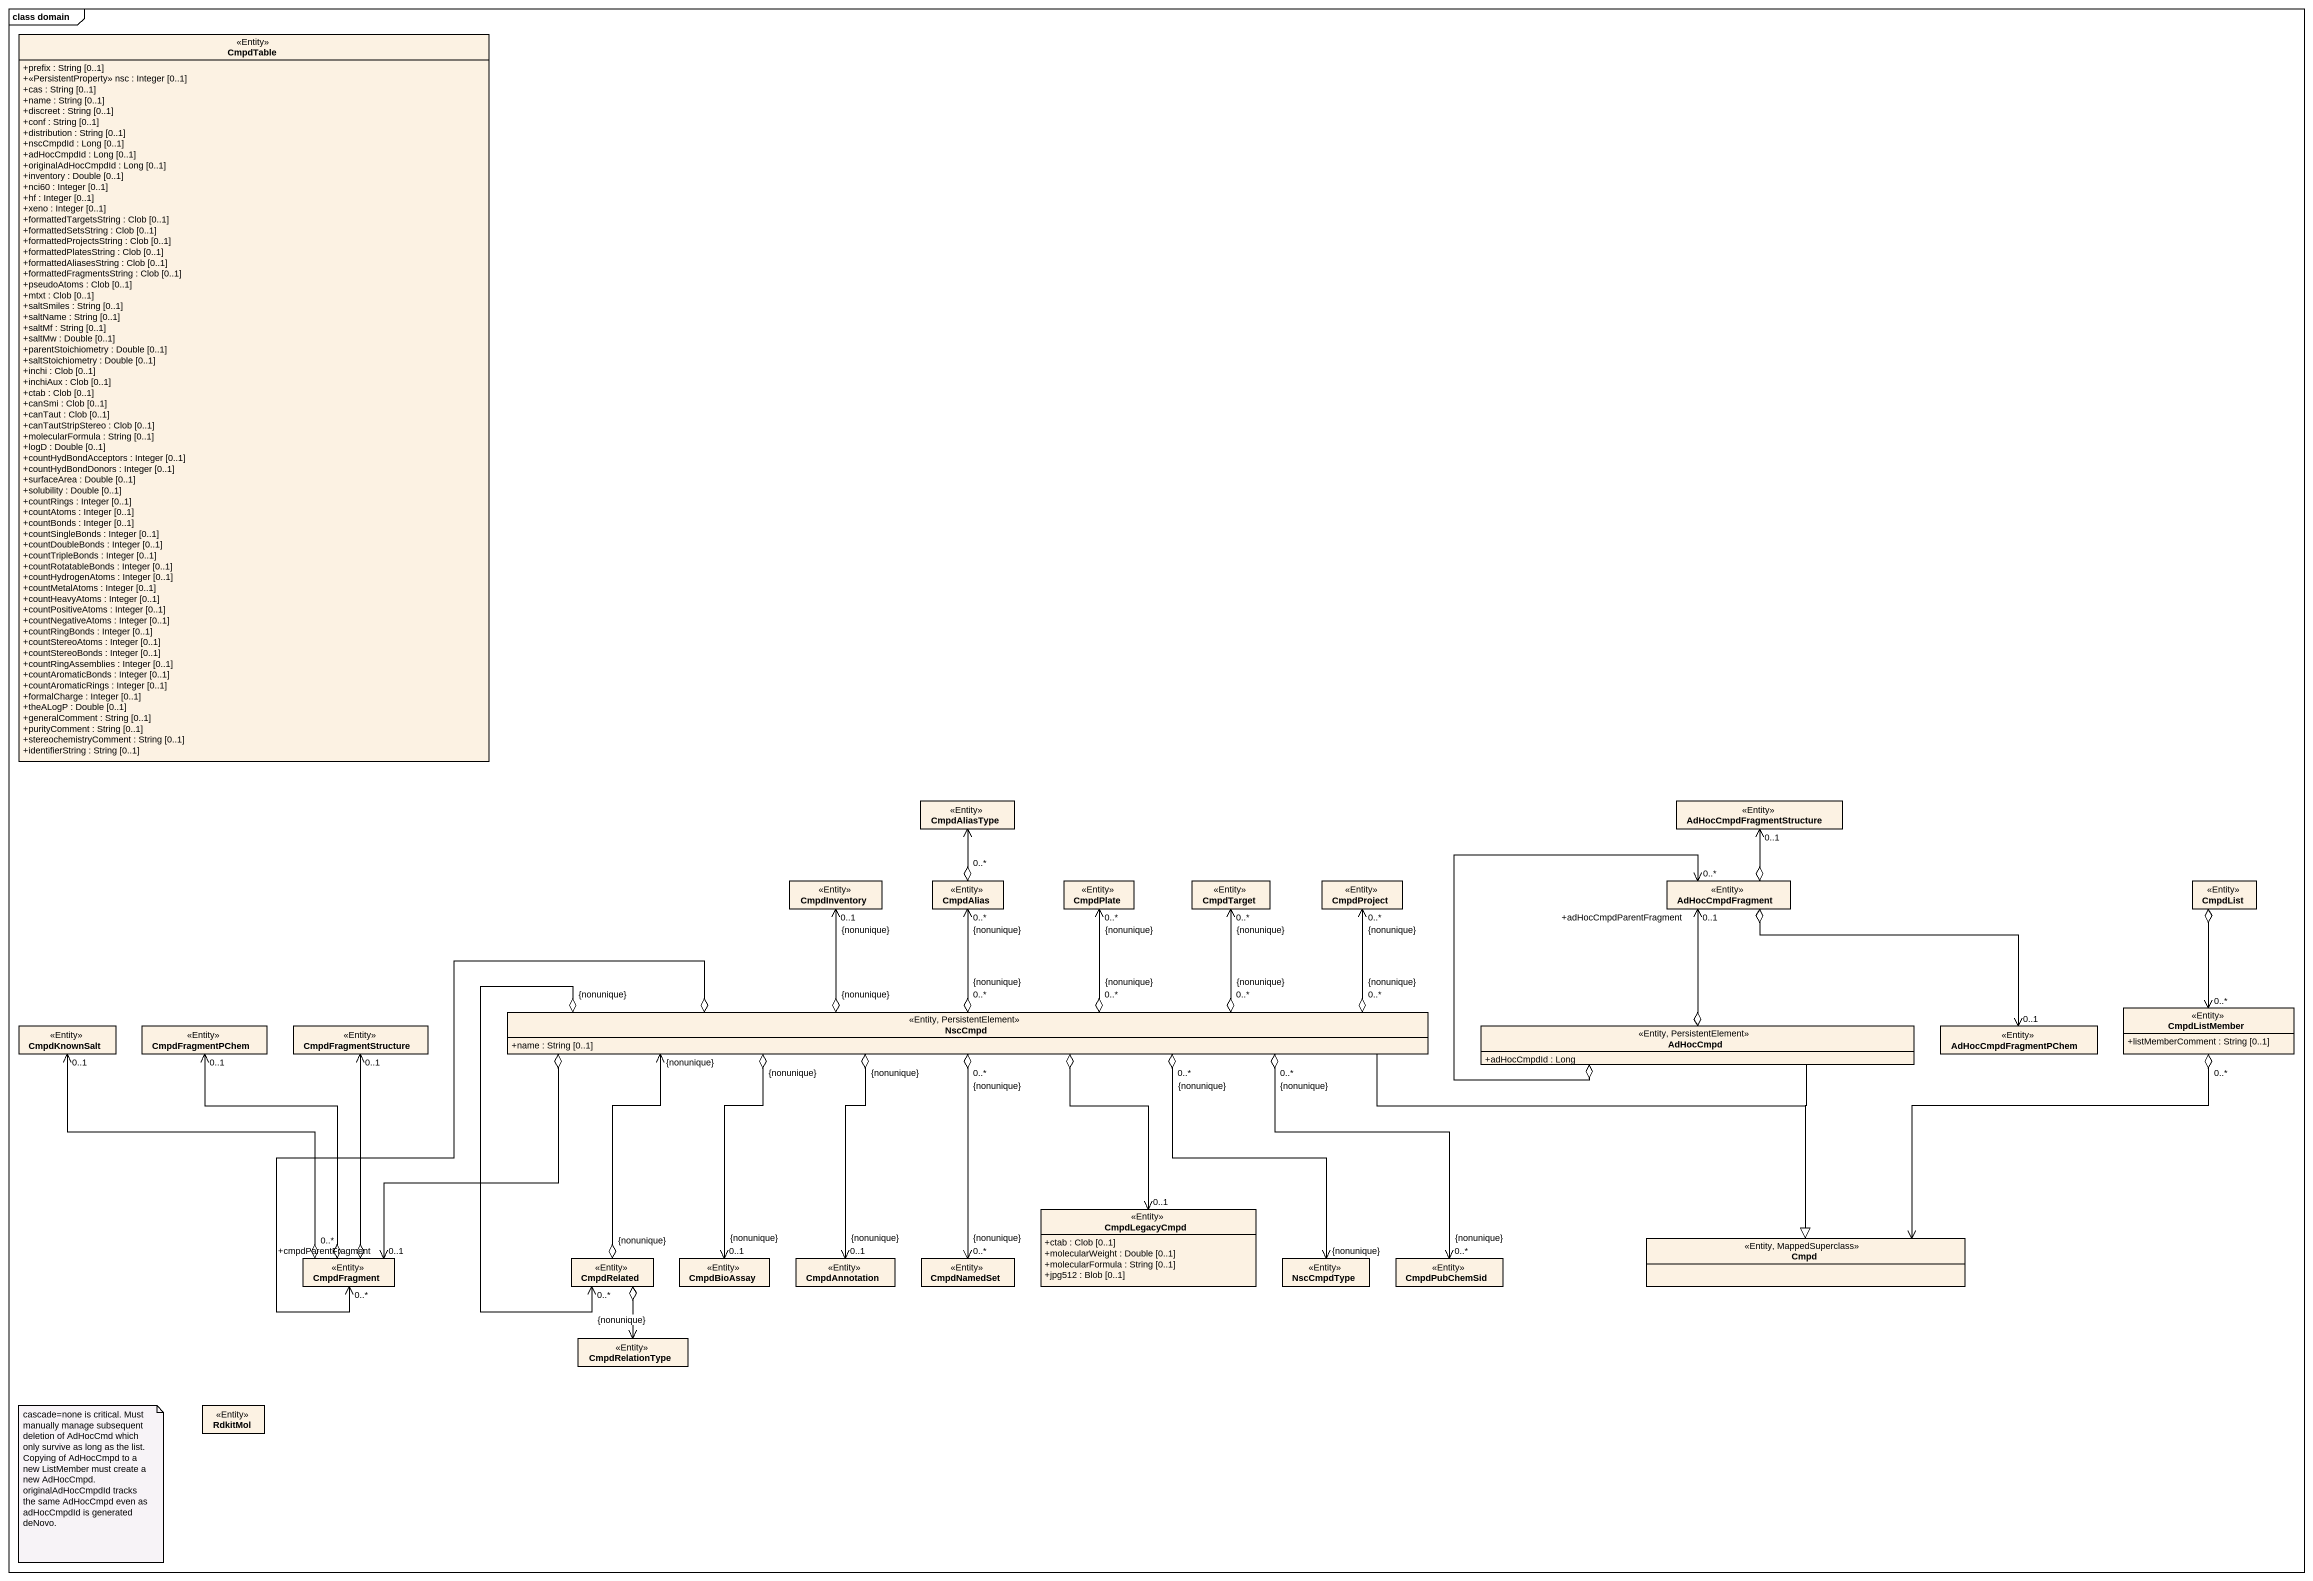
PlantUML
@startuml
mainframe class domain
hide circle
hide empty members
skinparam classAttributeIconSize 0
class CmpdTable <<Entity>> {
  +prefix : String [0..1]
  +<<PersistentProperty>> nsc : Integer [0..1]
  +cas : String [0..1]
  +name : String [0..1]
  +discreet : String [0..1]
  +conf : String [0..1]
  +distribution : String [0..1]
  +nscCmpdId : Long [0..1]
  +adHocCmpdId : Long [0..1]
  +originalAdHocCmpdId : Long [0..1]
  +inventory : Double [0..1]
  +nci60 : Integer [0..1]
  +hf : Integer [0..1]
  +xeno : Integer [0..1]
  +formattedTargetsString : Clob [0..1]
  +formattedSetsString : Clob [0..1]
  +formattedProjectsString : Clob [0..1]
  +formattedPlatesString : Clob [0..1]
  +formattedAliasesString : Clob [0..1]
  +formattedFragmentsString : Clob [0..1]
  +pseudoAtoms : Clob [0..1]
  +mtxt : Clob [0..1]
  +saltSmiles : String [0..1]
  +saltName : String [0..1]
  +saltMf : String [0..1]
  +saltMw : Double [0..1]
  +parentStoichiometry : Double [0..1]
  +saltStoichiometry : Double [0..1]
  +inchi : Clob [0..1]
  +inchiAux : Clob [0..1]
  +ctab : Clob [0..1]
  +canSmi : Clob [0..1]
  +canTaut : Clob [0..1]
  +canTautStripStereo : Clob [0..1]
  +molecularFormula : String [0..1]
  +logD : Double [0..1]
  +countHydBondAcceptors : Integer [0..1]
  +countHydBondDonors : Integer [0..1]
  +surfaceArea : Double [0..1]
  +solubility : Double [0..1]
  +countRings : Integer [0..1]
  +countAtoms : Integer [0..1]
  +countBonds : Integer [0..1]
  +countSingleBonds : Integer [0..1]
  +countDoubleBonds : Integer [0..1]
  +countTripleBonds : Integer [0..1]
  +countRotatableBonds : Integer [0..1]
  +countHydrogenAtoms : Integer [0..1]
  +countMetalAtoms : Integer [0..1]
  +countHeavyAtoms : Integer [0..1]
  +countPositiveAtoms : Integer [0..1]
  +countNegativeAtoms : Integer [0..1]
  +countRingBonds : Integer [0..1]
  +countStereoAtoms : Integer [0..1]
  +countStereoBonds : Integer [0..1]
  +countRingAssemblies : Integer [0..1]
  +countAromaticBonds : Integer [0..1]
  +countAromaticRings : Integer [0..1]
  +formalCharge : Integer [0..1]
  +theALogP : Double [0..1]
  +generalComment : String [0..1]
  +purityComment : String [0..1]
  +stereochemistryComment : String [0..1]
  +identifierString : String [0..1]
}
class CmpdAliasType <<Entity>>
class AdHocCmpdFragmentStructure <<Entity>>
class CmpdInventory <<Entity>>
class CmpdAlias <<Entity>>
class CmpdPlate <<Entity>>
class CmpdTarget <<Entity>>
class CmpdProject <<Entity>>
class AdHocCmpdFragment <<Entity>>
class CmpdList <<Entity>>
class CmpdKnownSalt <<Entity>>
class CmpdFragmentPChem <<Entity>>
class CmpdFragmentStructure <<Entity>>
class NscCmpd <<Entity, PersistentElement>> {
  +name : String [0..1]
}
class AdHocCmpd <<Entity, PersistentElement>> {
  +adHocCmpdId : Long
}
class AdHocCmpdFragmentPChem <<Entity>>
class CmpdListMember <<Entity>> {
  +listMemberComment : String [0..1]
}
class CmpdLegacyCmpd <<Entity>> {
  +ctab : Clob [0..1]
  +molecularWeight : Double [0..1]
  +molecularFormula : String [0..1]
  +jpg512 : Blob [0..1]
}
class CmpdFragment <<Entity>>
class CmpdRelated <<Entity>>
class CmpdBioAssay <<Entity>>
class CmpdAnnotation <<Entity>>
class CmpdNamedSet <<Entity>>
class NscCmpdType <<Entity>>
class CmpdPubChemSid <<Entity>>
class Cmpd <<Entity, MappedSuperclass>>
class CmpdRelationType <<Entity>>
class RdkitMol <<Entity>>
CmpdAliasType <--o "0..*" CmpdAlias
AdHocCmpdFragmentStructure "0..1" <--o AdHocCmpdFragment
CmpdInventory "0..1\n{nonunique}" <--o "{nonunique}" NscCmpd
CmpdAlias "0..*\n{nonunique}" <--o "0..*\n{nonunique}" NscCmpd
CmpdPlate "0..*\n{nonunique}" <--o "0..*\n{nonunique}" NscCmpd
CmpdTarget "0..*\n{nonunique}" <-left-o "0..*\n{nonunique}" NscCmpd
CmpdProject "0..*\n{nonunique}" <-left-o "0..*\n{nonunique}" NscCmpd
AdHocCmpdFragment "+adHocCmpdParentFragment\n0..1" <--o AdHocCmpd
AdHocCmpdFragment o-right-> "0..1" AdHocCmpdFragmentPChem
CmpdList o--> "0..*" CmpdListMember
CmpdKnownSalt "0..1" <--o "0..*" CmpdFragment
CmpdFragmentPChem "0..1" <--o CmpdFragment
CmpdFragmentStructure "0..1" <--o CmpdFragment
NscCmpd o--> "0..1" CmpdLegacyCmpd
NscCmpd o-left-> "+cmpdParentFragment\n0..1" CmpdFragment
NscCmpd "{nonunique}" <--o "{nonunique}" CmpdRelated
NscCmpd "{nonunique}" o--> "0..1\n{nonunique}" CmpdBioAssay
NscCmpd "{nonunique}" o--> "0..1\n{nonunique}" CmpdAnnotation
NscCmpd "0..*\n{nonunique}" o--> "0..*\n{nonunique}" CmpdNamedSet
NscCmpd "0..*\n{nonunique}" o--> "{nonunique}" NscCmpdType
NscCmpd "0..*\n{nonunique}" o-right-> "0..*\n{nonunique}" CmpdPubChemSid
NscCmpd -right-|> Cmpd
AdHocCmpd o-up-> "0..*" AdHocCmpdFragment
AdHocCmpd --|> Cmpd
CmpdListMember "0..*" o-left-> Cmpd
CmpdFragment "0..*" <-right-o NscCmpd
CmpdRelated "0..*\n{nonunique}" <-up-o "{nonunique}" NscCmpd
CmpdRelated o--> CmpdRelationType
note as N1
  cascade=none is critical. Must manually manage subsequent deletion of AdHocCmd which only survive as long as the list. Copying of AdHocCmpd to a new ListMember must create a new AdHocCmpd. originalAdHocCmpdId tracks the same AdHocCmpd even as adHocCmpdId is generated deNovo.
end note
@enduml
